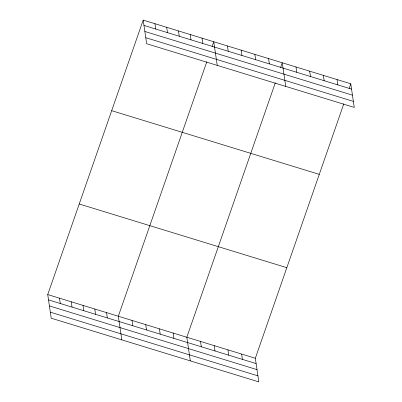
<?xml version="1.0" encoding="UTF-8"?>
<svg xmlns="http://www.w3.org/2000/svg" width="402" height="402" viewBox="0 0 402 402"><rect width="100%" height="100%" fill="white"/><g stroke="black" fill="none" stroke-linecap="round" stroke-linejoin="round"><path stroke-width="0.6" d="M343.821 103.786L255.33 358.262L258.823 381.9L51.225 318.213L47.737 294.576L143.177 20.1L350.775 83.787L354.262 107.424L146.67 43.738L143.177 20.1M206.809 61.752L118.319 316.228L121.811 339.866M212.125 46.461L213.758 41.753L217.251 65.39M275.315 82.767L186.824 337.248L190.317 360.88M280.631 67.476L282.269 62.772L285.757 86.41M349.137 88.495L350.775 83.787M143.961 25.421L351.559 89.108M144.856 31.467L352.453 95.153M145.775 37.693L353.373 101.379M111.681 110.676L319.278 174.367M79.234 204L286.827 267.687M47.737 294.576L255.33 358.262M48.521 299.897L256.119 363.584M49.416 305.937L257.009 369.629M50.335 312.168L257.928 375.855M337.072 79.586L337.856 84.907M323.369 75.38L324.158 80.701M309.671 71.179L310.455 76.501M295.967 66.973L296.756 72.295M268.566 58.566L269.35 63.888M254.863 54.365L255.652 59.687M241.165 50.16L241.949 55.481M227.462 45.959L228.246 51.28M201.995 38.145L202.784 43.466M241.632 354.061L242.416 359.383M190.231 34.537L191.02 39.858M227.929 349.856L228.713 355.177M178.468 30.929L179.257 36.245M214.226 345.655L215.015 350.976M166.704 27.316L167.493 32.637M154.941 23.708L155.725 29.029M200.528 341.449L201.312 346.77M173.126 333.042L173.91 338.363M159.423 328.841L160.207 334.162M145.72 324.635L146.509 329.957M132.022 320.434L132.806 325.751M106.555 312.62L107.339 317.942M94.792 309.012L95.575 314.334M83.028 305.399L83.812 310.721M71.265 301.791L72.048 307.113M59.501 298.183L60.285 303.505"/></g></svg>
